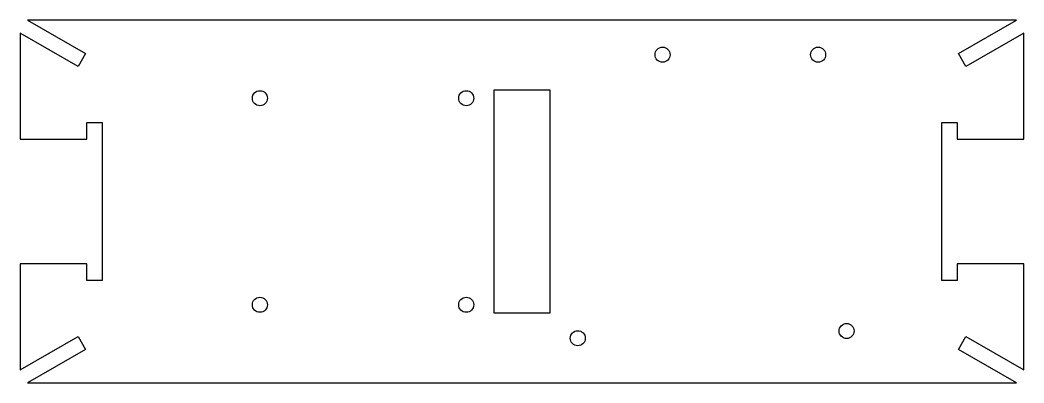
# Model space of a CAD drawing. Header units: millimetres. Extents: x -180 to 0, y 0 to 65.
import ezdxf

# ---------------------------------------------------------------- set-up
doc = ezdxf.new("R2010")
doc.units = ezdxf.units.MM

msp = doc.modelspace()

# ---------------------------------------------------------------- linework, layer by layer
for points in [[(-168.26, 6), (-178.65, 0), (-1.35, 0), (-11.74, 6), (-10.39, 8.34), (0, 2.34), (0, 21.35), (-12, 21.35), (-12, 18.35), (-14.7, 18.35), (-14.7, 46.65), (-12, 46.65), (-12, 43.65), (0, 43.65), (0, 62.66), (-10.39, 56.66), (-11.74, 59), (-1.35, 65), (-178.65, 65), (-168.26, 59), (-169.61, 56.66), (-180, 62.66), (-180, 43.65), (-168, 43.65), (-168, 46.65), (-165.3, 46.65), (-165.3, 18.35), (-168, 18.35), (-168, 21.35), (-180, 21.35), (-180, 2.34), (-169.61, 8.34)], [(-85, 52.5), (-85, 12.5), (-95, 12.5), (-95, 52.5)]]:
    msp.add_lwpolyline(points, close=True)
for centre in [(-64.8, 58.8), (-36.9, 58.8), (-137, 51), (-100, 51), (-137, 14), (-100, 14), (-80, 8), (-31.8, 9.3)]:
    msp.add_circle(centre, 1.35)

doc.saveas('drawing.dxf')
